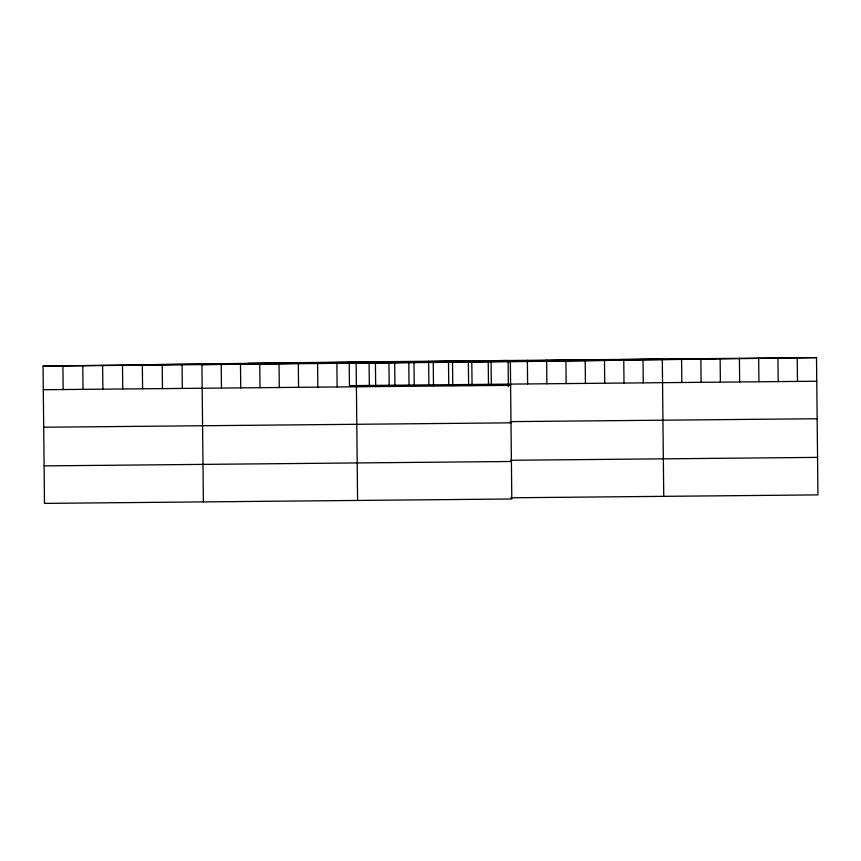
<?xml version="1.0" encoding="UTF-8"?>
<svg xmlns="http://www.w3.org/2000/svg" width="861" height="861" viewBox="0 0 861 861"><rect width="100%" height="100%" fill="white"/><g stroke="black" fill="none" stroke-linecap="round" stroke-linejoin="round"><path stroke-width="1.29" d="M816.508 357.606L510.358 361.706L511.8 498.993L44.492 503.394L43.05 366.108L349.2 362.007L816.508 357.606L817.95 494.892L510.81 497.787M248.172 363.364L715.48 358.951M144.078 364.752L611.396 360.35M43.05 366.108L510.358 361.706M816.755 381.229L349.448 385.631L349.2 362.007M43.298 389.732L510.605 385.33M510.013 421.632L817.154 418.737M43.685 427.239L511.003 422.837M510.412 460.28L817.563 457.385M44.094 465.887L511.402 461.485M797.232 357.789L797.48 381.412M777.957 357.961L778.204 381.595M758.681 358.144L758.928 381.778M739.405 358.327L739.653 381.961M720.13 358.51L720.377 382.133M700.854 358.693L701.102 382.316M681.578 358.876L681.826 382.499M663.734 496.345L662.303 359.059L356.153 363.159L357.584 500.445M643.027 359.241L643.275 382.865M623.751 359.424L623.999 383.048M604.465 359.597L604.713 383.231M585.189 359.78L585.437 383.414M565.914 359.963L566.161 383.597M546.638 360.146L546.886 383.769M527.362 360.328L527.61 383.952M508.367 386.815L508.087 360.511L201.937 364.612L203.379 501.898M491.082 361.878L491.33 385.513M488.23 360.694L488.478 384.329M471.806 362.061L472.054 385.696M468.362 360.888L468.61 384.512M452.531 362.244L452.778 385.879M448.506 361.071L448.753 384.695M433.255 362.427L433.503 386.051M428.649 361.254L428.896 384.889M413.98 362.61L414.227 386.234M408.781 361.448L409.029 385.071M394.704 362.793L394.951 386.417M388.924 361.631L389.172 385.265M375.428 362.976L375.676 386.6M369.057 361.824L369.304 385.448M336.877 363.342L337.125 386.966M317.591 363.514L317.838 387.149M298.315 363.697L298.563 387.332M279.039 363.88L279.287 387.515M259.764 364.063L260.011 387.687M240.488 364.246L240.736 387.87M221.212 364.429L221.46 388.053M182.08 364.795L182.328 388.419M162.212 364.989L162.46 388.612M142.356 365.172L142.603 388.795M122.488 365.355L122.736 388.989M102.631 365.548L102.879 389.172M82.774 365.731L83.022 389.355M62.907 365.925L63.154 389.549"/></g></svg>
